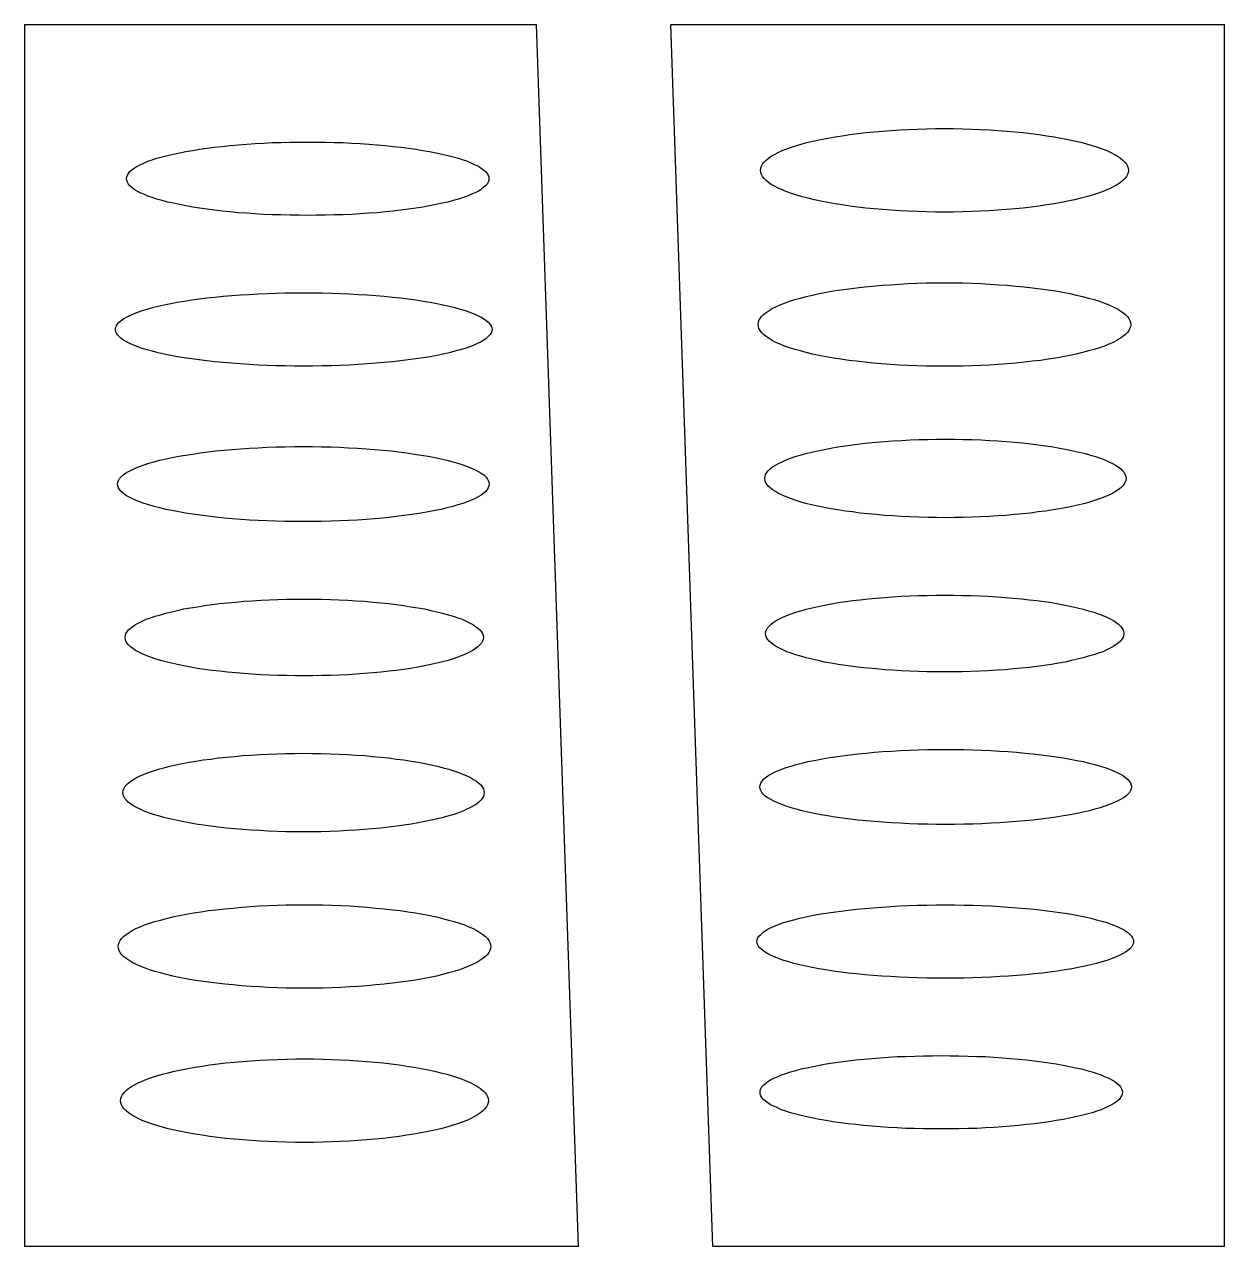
# Model space of a CAD drawing. Header units: inches. Extents: x 8 to 1401, y 8 to 252.
# Drawn here: x 501.2 to 579, y 19.3 to 98.6 of the extents above; entities that cross this region are included whole.
import ezdxf

# ---------------------------------------------------------------- set-up
doc = ezdxf.new("R2010")
doc.units = ezdxf.units.IN
doc.header["$MEASUREMENT"] = 0

msp = doc.modelspace()

# ---------------------------------------------------------------- linework, layer by layer
at = {"color": 0}
for p, q in [((501.192, 98.559), (501.192, 19.309)), ((501.192, 98.559), (534.387, 98.559)), ((534.387, 98.559), (537.102, 19.309)), ((545.831, 19.309), (543.117, 98.559)), ((543.117, 98.559), (579.027, 98.559)), ((579.027, 19.309), (579.027, 98.559)), ((537.102, 19.309), (501.192, 19.309)), ((579.027, 19.309), (545.831, 19.309))]:
    msp.add_line(p, q, dxfattribs=at)
for points in [[(572.792, 89.094, 0), (572.772, 88.964, 0), (572.732, 88.834, 0), (572.662, 88.704, 0), (572.562, 88.574, 0), (572.432, 88.444, 0), (572.272, 88.314, 0), (572.092, 88.184, 0), (571.882, 88.064, 0), (571.642, 87.944, 0), (571.382, 87.824, 0), (571.092, 87.704, 0), (570.782, 87.594, 0), (570.442, 87.484, 0), (570.082, 87.384, 0), (569.702, 87.284, 0), (569.292, 87.184, 0), (568.872, 87.094, 0), (568.432, 87.004, 0), (567.972, 86.924, 0), (567.492, 86.854, 0), (566.992, 86.774, 0), (566.482, 86.714, 0), (565.962, 86.654, 0), (565.432, 86.604, 0), (564.882, 86.554, 0), (564.322, 86.514, 0), (563.762, 86.474, 0), (563.192, 86.444, 0), (562.612, 86.424, 0), (562.032, 86.404, 0), (561.452, 86.394, 0), (560.862, 86.394, 0), (560.282, 86.394, 0), (559.692, 86.404, 0), (559.112, 86.424, 0), (558.532, 86.444, 0), (557.962, 86.474, 0), (557.402, 86.514, 0), (556.842, 86.554, 0), (556.302, 86.604, 0), (555.762, 86.654, 0), (555.242, 86.714, 0), (554.732, 86.774, 0), (554.232, 86.854, 0), (553.762, 86.924, 0), (553.292, 87.004, 0), (552.852, 87.094, 0), (552.432, 87.184, 0), (552.022, 87.284, 0), (551.642, 87.384, 0), (551.282, 87.484, 0), (550.942, 87.594, 0), (550.632, 87.704, 0), (550.342, 87.824, 0), (550.082, 87.944, 0), (549.842, 88.064, 0), (549.632, 88.184, 0), (549.452, 88.314, 0), (549.292, 88.444, 0), (549.162, 88.574, 0), (549.062, 88.704, 0), (548.992, 88.834, 0), (548.952, 88.964, 0), (548.932, 89.094, 0), (548.952, 89.234, 0), (548.992, 89.364, 0), (549.062, 89.494, 0), (549.162, 89.624, 0), (549.292, 89.754, 0), (549.452, 89.884, 0), (549.632, 90.014, 0), (549.842, 90.134, 0), (550.082, 90.254, 0), (550.342, 90.374, 0), (550.632, 90.494, 0), (550.942, 90.604, 0), (551.282, 90.714, 0), (551.642, 90.814, 0), (552.022, 90.914, 0), (552.432, 91.014, 0), (552.852, 91.104, 0), (553.292, 91.194, 0), (553.762, 91.274, 0), (554.232, 91.344, 0), (554.732, 91.414, 0), (555.242, 91.484, 0), (555.762, 91.544, 0), (556.302, 91.594, 0), (556.842, 91.644, 0), (557.402, 91.684, 0), (557.962, 91.724, 0), (558.532, 91.754, 0), (559.112, 91.774, 0), (559.692, 91.794, 0), (560.282, 91.804, 0), (560.862, 91.804, 0), (561.452, 91.804, 0), (562.032, 91.794, 0), (562.612, 91.774, 0), (563.192, 91.754, 0), (563.762, 91.724, 0), (564.322, 91.684, 0), (564.882, 91.644, 0), (565.432, 91.594, 0), (565.962, 91.544, 0), (566.482, 91.484, 0), (566.992, 91.414, 0), (567.492, 91.344, 0), (567.972, 91.274, 0), (568.432, 91.194, 0), (568.872, 91.104, 0), (569.292, 91.014, 0), (569.702, 90.914, 0), (570.082, 90.814, 0), (570.442, 90.714, 0), (570.782, 90.604, 0), (571.092, 90.494, 0), (571.382, 90.374, 0), (571.642, 90.254, 0), (571.882, 90.134, 0), (572.092, 90.014, 0), (572.272, 89.884, 0), (572.432, 89.754, 0), (572.562, 89.624, 0), (572.662, 89.494, 0), (572.732, 89.364, 0), (572.772, 89.234, 0), (572.792, 89.094, 0)], [(507.806, 88.553, 0), (507.826, 88.673, 0), (507.866, 88.793, 0), (507.936, 88.903, 0), (508.036, 89.023, 0), (508.156, 89.133, 0), (508.316, 89.243, 0), (508.496, 89.363, 0), (508.706, 89.463, 0), (508.936, 89.573, 0), (509.196, 89.683, 0), (509.476, 89.783, 0), (509.786, 89.883, 0), (510.116, 89.973, 0), (510.476, 90.063, 0), (510.856, 90.153, 0), (511.246, 90.243, 0), (511.666, 90.323, 0), (512.106, 90.393, 0), (512.556, 90.473, 0), (513.036, 90.533, 0), (513.516, 90.603, 0), (514.026, 90.653, 0), (514.536, 90.713, 0), (515.066, 90.753, 0), (515.606, 90.793, 0), (516.146, 90.833, 0), (516.706, 90.863, 0), (517.266, 90.893, 0), (517.836, 90.913, 0), (518.416, 90.923, 0), (518.986, 90.933, 0), (519.566, 90.933, 0), (520.136, 90.933, 0), (520.716, 90.923, 0), (521.286, 90.913, 0), (521.856, 90.893, 0), (522.416, 90.863, 0), (522.976, 90.833, 0), (523.526, 90.793, 0), (524.066, 90.753, 0), (524.586, 90.713, 0), (525.106, 90.653, 0), (525.606, 90.603, 0), (526.096, 90.533, 0), (526.566, 90.473, 0), (527.026, 90.393, 0), (527.456, 90.323, 0), (527.876, 90.243, 0), (528.276, 90.153, 0), (528.656, 90.063, 0), (529.006, 89.973, 0), (529.336, 89.883, 0), (529.646, 89.783, 0), (529.936, 89.683, 0), (530.196, 89.573, 0), (530.426, 89.463, 0), (530.636, 89.363, 0), (530.816, 89.243, 0), (530.966, 89.133, 0), (531.096, 89.023, 0), (531.196, 88.903, 0), (531.266, 88.793, 0), (531.306, 88.673, 0), (531.316, 88.553, 0), (531.306, 88.443, 0), (531.266, 88.323, 0), (531.196, 88.203, 0), (531.096, 88.093, 0), (530.966, 87.983, 0), (530.816, 87.863, 0), (530.636, 87.753, 0), (530.426, 87.643, 0), (530.196, 87.543, 0), (529.936, 87.433, 0), (529.646, 87.333, 0), (529.336, 87.233, 0), (529.006, 87.143, 0), (528.656, 87.043, 0), (528.276, 86.963, 0), (527.876, 86.873, 0), (527.456, 86.793, 0), (527.026, 86.713, 0), (526.566, 86.643, 0), (526.096, 86.573, 0), (525.606, 86.513, 0), (525.106, 86.453, 0), (524.586, 86.403, 0), (524.066, 86.353, 0), (523.526, 86.313, 0), (522.976, 86.283, 0), (522.416, 86.243, 0), (521.856, 86.223, 0), (521.286, 86.203, 0), (520.716, 86.193, 0), (520.136, 86.183, 0), (519.566, 86.173, 0), (518.986, 86.183, 0), (518.416, 86.193, 0), (517.836, 86.203, 0), (517.266, 86.223, 0), (516.706, 86.243, 0), (516.146, 86.283, 0), (515.606, 86.313, 0), (515.066, 86.353, 0), (514.536, 86.403, 0), (514.026, 86.453, 0), (513.516, 86.513, 0), (513.036, 86.573, 0), (512.556, 86.643, 0), (512.106, 86.713, 0), (511.666, 86.793, 0), (511.246, 86.873, 0), (510.856, 86.963, 0), (510.476, 87.043, 0), (510.116, 87.143, 0), (509.786, 87.233, 0), (509.476, 87.333, 0), (509.196, 87.433, 0), (508.936, 87.543, 0), (508.706, 87.643, 0), (508.496, 87.753, 0), (508.316, 87.863, 0), (508.156, 87.983, 0), (508.036, 88.093, 0), (507.936, 88.203, 0), (507.866, 88.323, 0), (507.826, 88.443, 0), (507.806, 88.553, 0)], [(572.952, 79.094, 0), (572.932, 78.964, 0), (572.892, 78.834, 0), (572.822, 78.704, 0), (572.722, 78.574, 0), (572.592, 78.444, 0), (572.432, 78.314, 0), (572.242, 78.184, 0), (572.032, 78.064, 0), (571.792, 77.944, 0), (571.522, 77.824, 0), (571.232, 77.704, 0), (570.912, 77.594, 0), (570.572, 77.484, 0), (570.212, 77.384, 0), (569.822, 77.284, 0), (569.412, 77.184, 0), (568.982, 77.094, 0), (568.532, 77.004, 0), (568.062, 76.924, 0), (567.582, 76.854, 0), (567.082, 76.774, 0), (566.562, 76.714, 0), (566.032, 76.654, 0), (565.492, 76.604, 0), (564.932, 76.554, 0), (564.372, 76.514, 0), (563.802, 76.474, 0), (563.222, 76.444, 0), (562.632, 76.424, 0), (562.052, 76.404, 0), (561.452, 76.394, 0), (560.862, 76.394, 0), (560.272, 76.394, 0), (559.682, 76.404, 0), (559.092, 76.424, 0), (558.502, 76.444, 0), (557.922, 76.474, 0), (557.352, 76.514, 0), (556.792, 76.554, 0), (556.232, 76.604, 0), (555.692, 76.654, 0), (555.162, 76.714, 0), (554.652, 76.774, 0), (554.142, 76.854, 0), (553.662, 76.924, 0), (553.192, 77.004, 0), (552.742, 77.094, 0), (552.312, 77.184, 0), (551.902, 77.284, 0), (551.522, 77.384, 0), (551.152, 77.484, 0), (550.812, 77.594, 0), (550.492, 77.704, 0), (550.202, 77.824, 0), (549.932, 77.944, 0), (549.692, 78.064, 0), (549.482, 78.184, 0), (549.292, 78.314, 0), (549.132, 78.444, 0), (549.002, 78.574, 0), (548.902, 78.704, 0), (548.832, 78.834, 0), (548.792, 78.964, 0), (548.772, 79.094, 0), (548.792, 79.234, 0), (548.832, 79.364, 0), (548.902, 79.494, 0), (549.002, 79.624, 0), (549.132, 79.754, 0), (549.292, 79.884, 0), (549.482, 80.014, 0), (549.692, 80.134, 0), (549.932, 80.254, 0), (550.202, 80.374, 0), (550.492, 80.494, 0), (550.812, 80.604, 0), (551.152, 80.714, 0), (551.522, 80.814, 0), (551.902, 80.914, 0), (552.312, 81.014, 0), (552.742, 81.104, 0), (553.192, 81.194, 0), (553.662, 81.274, 0), (554.142, 81.344, 0), (554.652, 81.414, 0), (555.162, 81.484, 0), (555.692, 81.544, 0), (556.232, 81.594, 0), (556.792, 81.644, 0), (557.352, 81.684, 0), (557.922, 81.724, 0), (558.502, 81.754, 0), (559.092, 81.774, 0), (559.682, 81.794, 0), (560.272, 81.804, 0), (560.862, 81.804, 0), (561.452, 81.804, 0), (562.052, 81.794, 0), (562.632, 81.774, 0), (563.222, 81.754, 0), (563.802, 81.724, 0), (564.372, 81.684, 0), (564.932, 81.644, 0), (565.492, 81.594, 0), (566.032, 81.544, 0), (566.562, 81.484, 0), (567.082, 81.414, 0), (567.582, 81.344, 0), (568.062, 81.274, 0), (568.532, 81.194, 0), (568.982, 81.104, 0), (569.412, 81.014, 0), (569.822, 80.914, 0), (570.212, 80.814, 0), (570.572, 80.714, 0), (570.912, 80.604, 0), (571.232, 80.494, 0), (571.522, 80.374, 0), (571.792, 80.254, 0), (572.032, 80.134, 0), (572.242, 80.014, 0), (572.432, 79.884, 0), (572.592, 79.754, 0), (572.722, 79.624, 0), (572.822, 79.494, 0), (572.892, 79.364, 0), (572.932, 79.234, 0), (572.952, 79.094, 0)], [(507.096, 78.783, 0), (507.106, 78.893, 0), (507.156, 79.013, 0), (507.226, 79.133, 0), (507.326, 79.243, 0), (507.466, 79.363, 0), (507.616, 79.473, 0), (507.806, 79.583, 0), (508.026, 79.693, 0), (508.266, 79.793, 0), (508.536, 79.903, 0), (508.836, 80.003, 0), (509.156, 80.103, 0), (509.496, 80.193, 0), (509.866, 80.293, 0), (510.256, 80.383, 0), (510.676, 80.463, 0), (511.106, 80.543, 0), (511.556, 80.623, 0), (512.036, 80.693, 0), (512.526, 80.763, 0), (513.026, 80.823, 0), (513.546, 80.883, 0), (514.086, 80.933, 0), (514.636, 80.983, 0), (515.196, 81.023, 0), (515.756, 81.053, 0), (516.336, 81.093, 0), (516.926, 81.113, 0), (517.516, 81.133, 0), (518.106, 81.153, 0), (518.706, 81.153, 0), (519.306, 81.163, 0), (519.906, 81.153, 0), (520.506, 81.153, 0), (521.096, 81.133, 0), (521.686, 81.113, 0), (522.276, 81.093, 0), (522.846, 81.053, 0), (523.416, 81.023, 0), (523.976, 80.983, 0), (524.526, 80.933, 0), (525.056, 80.883, 0), (525.586, 80.823, 0), (526.086, 80.763, 0), (526.576, 80.693, 0), (527.046, 80.623, 0), (527.506, 80.543, 0), (527.936, 80.463, 0), (528.356, 80.383, 0), (528.746, 80.293, 0), (529.116, 80.193, 0), (529.456, 80.103, 0), (529.776, 80.003, 0), (530.076, 79.903, 0), (530.346, 79.793, 0), (530.586, 79.693, 0), (530.806, 79.583, 0), (530.986, 79.473, 0), (531.146, 79.363, 0), (531.276, 79.243, 0), (531.386, 79.133, 0), (531.456, 79.013, 0), (531.496, 78.893, 0), (531.516, 78.783, 0), (531.496, 78.663, 0), (531.456, 78.543, 0), (531.386, 78.433, 0), (531.276, 78.313, 0), (531.146, 78.203, 0), (530.986, 78.093, 0), (530.806, 77.983, 0), (530.586, 77.873, 0), (530.346, 77.763, 0), (530.076, 77.653, 0), (529.776, 77.553, 0), (529.456, 77.453, 0), (529.116, 77.363, 0), (528.746, 77.273, 0), (528.356, 77.183, 0), (527.936, 77.093, 0), (527.506, 77.013, 0), (527.046, 76.943, 0), (526.576, 76.873, 0), (526.086, 76.803, 0), (525.586, 76.743, 0), (525.056, 76.683, 0), (524.526, 76.633, 0), (523.976, 76.583, 0), (523.416, 76.543, 0), (522.846, 76.503, 0), (522.276, 76.473, 0), (521.686, 76.443, 0), (521.096, 76.423, 0), (520.506, 76.413, 0), (519.906, 76.403, 0), (519.306, 76.403, 0), (518.706, 76.403, 0), (518.106, 76.413, 0), (517.516, 76.423, 0), (516.926, 76.443, 0), (516.336, 76.473, 0), (515.756, 76.503, 0), (515.196, 76.543, 0), (514.636, 76.583, 0), (514.086, 76.633, 0), (513.546, 76.683, 0), (513.026, 76.743, 0), (512.526, 76.803, 0), (512.036, 76.873, 0), (511.556, 76.943, 0), (511.106, 77.013, 0), (510.676, 77.093, 0), (510.256, 77.183, 0), (509.866, 77.273, 0), (509.496, 77.363, 0), (509.156, 77.453, 0), (508.836, 77.553, 0), (508.536, 77.653, 0), (508.266, 77.763, 0), (508.026, 77.873, 0), (507.806, 77.983, 0), (507.616, 78.093, 0), (507.466, 78.203, 0), (507.326, 78.313, 0), (507.226, 78.433, 0), (507.156, 78.543, 0), (507.106, 78.663, 0), (507.096, 78.783, 0)], [(572.642, 69.124, 0), (572.622, 68.994, 0), (572.582, 68.874, 0), (572.512, 68.744, 0), (572.412, 68.624, 0), (572.292, 68.504, 0), (572.132, 68.384, 0), (571.952, 68.264, 0), (571.752, 68.144, 0), (571.512, 68.034, 0), (571.252, 67.924, 0), (570.972, 67.814, 0), (570.662, 67.704, 0), (570.332, 67.604, 0), (569.982, 67.504, 0), (569.602, 67.414, 0), (569.212, 67.324, 0), (568.792, 67.234, 0), (568.352, 67.154, 0), (567.902, 67.074, 0), (567.432, 67.004, 0), (566.942, 66.944, 0), (566.442, 66.874, 0), (565.932, 66.824, 0), (565.402, 66.774, 0), (564.872, 66.724, 0), (564.322, 66.684, 0), (563.772, 66.654, 0), (563.212, 66.624, 0), (562.642, 66.604, 0), (562.072, 66.594, 0), (561.502, 66.584, 0), (560.922, 66.574, 0), (560.352, 66.584, 0), (559.772, 66.594, 0), (559.202, 66.604, 0), (558.642, 66.624, 0), (558.072, 66.654, 0), (557.522, 66.684, 0), (556.972, 66.724, 0), (556.442, 66.774, 0), (555.912, 66.824, 0), (555.402, 66.874, 0), (554.902, 66.944, 0), (554.412, 67.004, 0), (553.942, 67.074, 0), (553.492, 67.154, 0), (553.052, 67.234, 0), (552.642, 67.324, 0), (552.242, 67.414, 0), (551.862, 67.504, 0), (551.512, 67.604, 0), (551.182, 67.704, 0), (550.872, 67.814, 0), (550.592, 67.924, 0), (550.332, 68.034, 0), (550.102, 68.144, 0), (549.892, 68.264, 0), (549.712, 68.384, 0), (549.562, 68.504, 0), (549.432, 68.624, 0), (549.332, 68.744, 0), (549.262, 68.874, 0), (549.222, 68.994, 0), (549.202, 69.124, 0), (549.222, 69.244, 0), (549.262, 69.374, 0), (549.332, 69.494, 0), (549.432, 69.614, 0), (549.562, 69.734, 0), (549.712, 69.864, 0), (549.892, 69.974, 0), (550.102, 70.094, 0), (550.332, 70.204, 0), (550.592, 70.324, 0), (550.872, 70.424, 0), (551.182, 70.534, 0), (551.512, 70.634, 0), (551.862, 70.734, 0), (552.242, 70.824, 0), (552.642, 70.914, 0), (553.052, 71.004, 0), (553.492, 71.084, 0), (553.942, 71.164, 0), (554.412, 71.234, 0), (554.902, 71.304, 0), (555.402, 71.364, 0), (555.912, 71.424, 0), (556.442, 71.474, 0), (556.972, 71.514, 0), (557.522, 71.554, 0), (558.072, 71.584, 0), (558.642, 71.614, 0), (559.202, 71.634, 0), (559.772, 71.654, 0), (560.352, 71.664, 0), (560.922, 71.664, 0), (561.502, 71.664, 0), (562.072, 71.654, 0), (562.642, 71.634, 0), (563.212, 71.614, 0), (563.772, 71.584, 0), (564.322, 71.554, 0), (564.872, 71.514, 0), (565.402, 71.474, 0), (565.932, 71.424, 0), (566.442, 71.364, 0), (566.942, 71.304, 0), (567.432, 71.234, 0), (567.902, 71.164, 0), (568.352, 71.084, 0), (568.792, 71.004, 0), (569.212, 70.914, 0), (569.602, 70.824, 0), (569.982, 70.734, 0), (570.332, 70.634, 0), (570.662, 70.534, 0), (570.972, 70.424, 0), (571.252, 70.324, 0), (571.512, 70.204, 0), (571.752, 70.094, 0), (571.952, 69.974, 0), (572.132, 69.864, 0), (572.292, 69.734, 0), (572.412, 69.614, 0), (572.512, 69.494, 0), (572.582, 69.374, 0), (572.622, 69.244, 0), (572.642, 69.124, 0)], [(507.236, 68.753, 0), (507.246, 68.873, 0), (507.296, 68.993, 0), (507.366, 69.113, 0), (507.466, 69.223, 0), (507.596, 69.343, 0), (507.756, 69.463, 0), (507.936, 69.573, 0), (508.156, 69.683, 0), (508.396, 69.793, 0), (508.656, 69.903, 0), (508.946, 70.003, 0), (509.266, 70.103, 0), (509.606, 70.203, 0), (509.966, 70.293, 0), (510.356, 70.383, 0), (510.766, 70.473, 0), (511.196, 70.553, 0), (511.636, 70.633, 0), (512.106, 70.703, 0), (512.586, 70.773, 0), (513.086, 70.843, 0), (513.606, 70.903, 0), (514.136, 70.953, 0), (514.676, 71.003, 0), (515.226, 71.043, 0), (515.786, 71.083, 0), (516.356, 71.113, 0), (516.936, 71.143, 0), (517.516, 71.163, 0), (518.106, 71.173, 0), (518.696, 71.183, 0), (519.286, 71.183, 0), (519.876, 71.183, 0), (520.466, 71.173, 0), (521.056, 71.163, 0), (521.636, 71.143, 0), (522.216, 71.113, 0), (522.786, 71.083, 0), (523.346, 71.043, 0), (523.896, 71.003, 0), (524.436, 70.953, 0), (524.966, 70.903, 0), (525.476, 70.843, 0), (525.976, 70.773, 0), (526.466, 70.703, 0), (526.926, 70.633, 0), (527.376, 70.553, 0), (527.806, 70.473, 0), (528.216, 70.383, 0), (528.596, 70.293, 0), (528.966, 70.203, 0), (529.306, 70.103, 0), (529.616, 70.003, 0), (529.906, 69.903, 0), (530.176, 69.793, 0), (530.416, 69.683, 0), (530.626, 69.573, 0), (530.816, 69.463, 0), (530.976, 69.343, 0), (531.106, 69.223, 0), (531.206, 69.113, 0), (531.276, 68.993, 0), (531.316, 68.873, 0), (531.336, 68.753, 0), (531.316, 68.633, 0), (531.276, 68.513, 0), (531.206, 68.393, 0), (531.106, 68.273, 0), (530.976, 68.163, 0), (530.816, 68.043, 0), (530.626, 67.933, 0), (530.416, 67.823, 0), (530.176, 67.713, 0), (529.906, 67.603, 0), (529.616, 67.503, 0), (529.306, 67.403, 0), (528.966, 67.303, 0), (528.596, 67.213, 0), (528.216, 67.113, 0), (527.806, 67.033, 0), (527.376, 66.953, 0), (526.926, 66.873, 0), (526.466, 66.793, 0), (525.976, 66.733, 0), (525.476, 66.663, 0), (524.966, 66.603, 0), (524.436, 66.553, 0), (523.896, 66.503, 0), (523.346, 66.463, 0), (522.786, 66.423, 0), (522.216, 66.393, 0), (521.636, 66.363, 0), (521.056, 66.343, 0), (520.466, 66.333, 0), (519.876, 66.323, 0), (519.286, 66.323, 0), (518.696, 66.323, 0), (518.106, 66.333, 0), (517.516, 66.343, 0), (516.936, 66.363, 0), (516.356, 66.393, 0), (515.786, 66.423, 0), (515.226, 66.463, 0), (514.676, 66.503, 0), (514.136, 66.553, 0), (513.606, 66.603, 0), (513.086, 66.663, 0), (512.586, 66.733, 0), (512.106, 66.793, 0), (511.636, 66.873, 0), (511.196, 66.953, 0), (510.766, 67.033, 0), (510.356, 67.113, 0), (509.966, 67.213, 0), (509.606, 67.303, 0), (509.266, 67.403, 0), (508.946, 67.503, 0), (508.656, 67.603, 0), (508.396, 67.713, 0), (508.156, 67.823, 0), (507.936, 67.933, 0), (507.756, 68.043, 0), (507.596, 68.163, 0), (507.466, 68.273, 0), (507.366, 68.393, 0), (507.296, 68.513, 0), (507.246, 68.633, 0), (507.236, 68.753, 0)], [(507.726, 58.803, 0), (507.736, 58.923, 0), (507.776, 59.053, 0), (507.846, 59.173, 0), (507.946, 59.293, 0), (508.066, 59.413, 0), (508.226, 59.523, 0), (508.396, 59.643, 0), (508.606, 59.753, 0), (508.836, 59.873, 0), (509.096, 59.983, 0), (509.376, 60.083, 0), (509.676, 60.193, 0), (510.006, 60.283, 0), (510.356, 60.383, 0), (510.726, 60.473, 0), (511.126, 60.563, 0), (511.536, 60.653, 0), (511.966, 60.733, 0), (512.416, 60.803, 0), (512.886, 60.873, 0), (513.366, 60.943, 0), (513.866, 61.003, 0), (514.366, 61.053, 0), (514.896, 61.103, 0), (515.426, 61.153, 0), (515.966, 61.183, 0), (516.516, 61.223, 0), (517.076, 61.243, 0), (517.636, 61.263, 0), (518.196, 61.283, 0), (518.766, 61.293, 0), (519.336, 61.293, 0), (519.906, 61.293, 0), (520.476, 61.283, 0), (521.046, 61.263, 0), (521.606, 61.243, 0), (522.156, 61.223, 0), (522.706, 61.183, 0), (523.246, 61.153, 0), (523.786, 61.103, 0), (524.306, 61.053, 0), (524.816, 61.003, 0), (525.306, 60.943, 0), (525.786, 60.873, 0), (526.256, 60.803, 0), (526.706, 60.733, 0), (527.136, 60.653, 0), (527.556, 60.563, 0), (527.946, 60.473, 0), (528.316, 60.383, 0), (528.666, 60.283, 0), (528.996, 60.193, 0), (529.296, 60.083, 0), (529.586, 59.983, 0), (529.836, 59.873, 0), (530.066, 59.753, 0), (530.276, 59.643, 0), (530.456, 59.523, 0), (530.606, 59.413, 0), (530.726, 59.293, 0), (530.826, 59.173, 0), (530.896, 59.053, 0), (530.936, 58.923, 0), (530.956, 58.803, 0), (530.936, 58.683, 0), (530.896, 58.563, 0), (530.826, 58.443, 0), (530.726, 58.323, 0), (530.606, 58.203, 0), (530.456, 58.083, 0), (530.276, 57.963, 0), (530.066, 57.853, 0), (529.836, 57.743, 0), (529.586, 57.633, 0), (529.296, 57.523, 0), (528.996, 57.423, 0), (528.666, 57.323, 0), (528.316, 57.223, 0), (527.946, 57.133, 0), (527.556, 57.043, 0), (527.136, 56.963, 0), (526.706, 56.883, 0), (526.256, 56.803, 0), (525.786, 56.733, 0), (525.306, 56.673, 0), (524.816, 56.613, 0), (524.306, 56.553, 0), (523.786, 56.503, 0), (523.246, 56.463, 0), (522.706, 56.423, 0), (522.156, 56.393, 0), (521.606, 56.363, 0), (521.046, 56.343, 0), (520.476, 56.333, 0), (519.906, 56.323, 0), (519.336, 56.313, 0), (518.766, 56.323, 0), (518.196, 56.333, 0), (517.636, 56.343, 0), (517.076, 56.363, 0), (516.516, 56.393, 0), (515.966, 56.423, 0), (515.426, 56.463, 0), (514.896, 56.503, 0), (514.366, 56.553, 0), (513.866, 56.613, 0), (513.366, 56.673, 0), (512.886, 56.733, 0), (512.416, 56.803, 0), (511.966, 56.883, 0), (511.536, 56.963, 0), (511.126, 57.043, 0), (510.726, 57.133, 0), (510.356, 57.223, 0), (510.006, 57.323, 0), (509.676, 57.423, 0), (509.376, 57.523, 0), (509.096, 57.633, 0), (508.836, 57.743, 0), (508.606, 57.853, 0), (508.396, 57.963, 0), (508.226, 58.083, 0), (508.066, 58.203, 0), (507.946, 58.323, 0), (507.846, 58.443, 0), (507.776, 58.563, 0), (507.736, 58.683, 0), (507.726, 58.803, 0)], [(572.492, 59.064, 0), (572.482, 58.944, 0), (572.442, 58.814, 0), (572.372, 58.694, 0), (572.272, 58.574, 0), (572.152, 58.454, 0), (571.992, 58.344, 0), (571.822, 58.224, 0), (571.612, 58.114, 0), (571.382, 57.994, 0), (571.122, 57.884, 0), (570.842, 57.784, 0), (570.542, 57.674, 0), (570.212, 57.584, 0), (569.862, 57.484, 0), (569.492, 57.394, 0), (569.092, 57.304, 0), (568.682, 57.214, 0), (568.252, 57.134, 0), (567.802, 57.064, 0), (567.332, 56.994, 0), (566.852, 56.924, 0), (566.352, 56.864, 0), (565.852, 56.814, 0), (565.322, 56.764, 0), (564.792, 56.714, 0), (564.252, 56.684, 0), (563.702, 56.644, 0), (563.142, 56.624, 0), (562.582, 56.604, 0), (562.022, 56.584, 0), (561.452, 56.574, 0), (560.882, 56.574, 0), (560.312, 56.574, 0), (559.742, 56.584, 0), (559.172, 56.604, 0), (558.612, 56.624, 0), (558.062, 56.644, 0), (557.512, 56.684, 0), (556.972, 56.714, 0), (556.432, 56.764, 0), (555.912, 56.814, 0), (555.402, 56.864, 0), (554.912, 56.924, 0), (554.432, 56.994, 0), (553.962, 57.064, 0), (553.512, 57.134, 0), (553.082, 57.214, 0), (552.662, 57.304, 0), (552.272, 57.394, 0), (551.902, 57.484, 0), (551.552, 57.584, 0), (551.222, 57.674, 0), (550.922, 57.784, 0), (550.632, 57.884, 0), (550.382, 57.994, 0), (550.152, 58.114, 0), (549.942, 58.224, 0), (549.762, 58.344, 0), (549.612, 58.454, 0), (549.492, 58.574, 0), (549.392, 58.694, 0), (549.322, 58.814, 0), (549.282, 58.944, 0), (549.262, 59.064, 0), (549.282, 59.184, 0), (549.322, 59.304, 0), (549.392, 59.424, 0), (549.492, 59.544, 0), (549.612, 59.664, 0), (549.762, 59.784, 0), (549.942, 59.904, 0), (550.152, 60.014, 0), (550.382, 60.124, 0), (550.632, 60.234, 0), (550.922, 60.344, 0), (551.222, 60.444, 0), (551.552, 60.544, 0), (551.902, 60.644, 0), (552.272, 60.734, 0), (552.662, 60.824, 0), (553.082, 60.904, 0), (553.512, 60.984, 0), (553.962, 61.064, 0), (554.432, 61.134, 0), (554.912, 61.194, 0), (555.402, 61.254, 0), (555.912, 61.314, 0), (556.432, 61.364, 0), (556.972, 61.404, 0), (557.512, 61.444, 0), (558.062, 61.474, 0), (558.612, 61.504, 0), (559.172, 61.524, 0), (559.742, 61.534, 0), (560.312, 61.544, 0), (560.882, 61.554, 0), (561.452, 61.544, 0), (562.022, 61.534, 0), (562.582, 61.524, 0), (563.142, 61.504, 0), (563.702, 61.474, 0), (564.252, 61.444, 0), (564.792, 61.404, 0), (565.322, 61.364, 0), (565.852, 61.314, 0), (566.352, 61.254, 0), (566.852, 61.194, 0), (567.332, 61.134, 0), (567.802, 61.064, 0), (568.252, 60.984, 0), (568.682, 60.904, 0), (569.092, 60.824, 0), (569.492, 60.734, 0), (569.862, 60.644, 0), (570.212, 60.544, 0), (570.542, 60.444, 0), (570.842, 60.344, 0), (571.122, 60.234, 0), (571.382, 60.124, 0), (571.612, 60.014, 0), (571.822, 59.904, 0), (571.992, 59.784, 0), (572.152, 59.664, 0), (572.272, 59.544, 0), (572.372, 59.424, 0), (572.442, 59.304, 0), (572.482, 59.184, 0), (572.492, 59.064, 0)], [(572.982, 49.114, 0), (572.972, 48.994, 0), (572.922, 48.874, 0), (572.852, 48.754, 0), (572.752, 48.644, 0), (572.622, 48.524, 0), (572.462, 48.404, 0), (572.282, 48.294, 0), (572.062, 48.184, 0), (571.822, 48.074, 0), (571.562, 47.964, 0), (571.272, 47.864, 0), (570.952, 47.764, 0), (570.612, 47.664, 0), (570.252, 47.574, 0), (569.862, 47.484, 0), (569.452, 47.394, 0), (569.022, 47.314, 0), (568.582, 47.234, 0), (568.112, 47.164, 0), (567.632, 47.094, 0), (567.132, 47.024, 0), (566.612, 46.964, 0), (566.082, 46.914, 0), (565.542, 46.864, 0), (564.992, 46.824, 0), (564.432, 46.784, 0), (563.862, 46.754, 0), (563.282, 46.724, 0), (562.702, 46.704, 0), (562.112, 46.694, 0), (561.522, 46.684, 0), (560.932, 46.684, 0), (560.342, 46.684, 0), (559.752, 46.694, 0), (559.162, 46.704, 0), (558.582, 46.724, 0), (558.002, 46.754, 0), (557.432, 46.784, 0), (556.872, 46.824, 0), (556.322, 46.864, 0), (555.782, 46.914, 0), (555.252, 46.964, 0), (554.742, 47.024, 0), (554.242, 47.094, 0), (553.752, 47.164, 0), (553.292, 47.234, 0), (552.842, 47.314, 0), (552.412, 47.394, 0), (552.002, 47.484, 0), (551.622, 47.574, 0), (551.252, 47.664, 0), (550.912, 47.764, 0), (550.602, 47.864, 0), (550.312, 47.964, 0), (550.042, 48.074, 0), (549.802, 48.184, 0), (549.592, 48.294, 0), (549.402, 48.404, 0), (549.242, 48.524, 0), (549.112, 48.644, 0), (549.012, 48.754, 0), (548.942, 48.874, 0), (548.902, 48.994, 0), (548.882, 49.114, 0), (548.902, 49.234, 0), (548.942, 49.354, 0), (549.012, 49.474, 0), (549.112, 49.594, 0), (549.242, 49.704, 0), (549.402, 49.824, 0), (549.592, 49.934, 0), (549.802, 50.044, 0), (550.042, 50.154, 0), (550.312, 50.264, 0), (550.602, 50.364, 0), (550.912, 50.464, 0), (551.252, 50.564, 0), (551.622, 50.654, 0), (552.002, 50.754, 0), (552.412, 50.834, 0), (552.842, 50.914, 0), (553.292, 50.994, 0), (553.752, 51.074, 0), (554.242, 51.134, 0), (554.742, 51.204, 0), (555.252, 51.264, 0), (555.782, 51.314, 0), (556.322, 51.364, 0), (556.872, 51.404, 0), (557.432, 51.444, 0), (558.002, 51.474, 0), (558.582, 51.504, 0), (559.162, 51.524, 0), (559.752, 51.534, 0), (560.342, 51.544, 0), (560.932, 51.544, 0), (561.522, 51.544, 0), (562.112, 51.534, 0), (562.702, 51.524, 0), (563.282, 51.504, 0), (563.862, 51.474, 0), (564.432, 51.444, 0), (564.992, 51.404, 0), (565.542, 51.364, 0), (566.082, 51.314, 0), (566.612, 51.264, 0), (567.132, 51.204, 0), (567.632, 51.134, 0), (568.112, 51.074, 0), (568.582, 50.994, 0), (569.022, 50.914, 0), (569.452, 50.834, 0), (569.862, 50.754, 0), (570.252, 50.654, 0), (570.612, 50.564, 0), (570.952, 50.464, 0), (571.272, 50.364, 0), (571.562, 50.264, 0), (571.822, 50.154, 0), (572.062, 50.044, 0), (572.282, 49.934, 0), (572.462, 49.824, 0), (572.622, 49.704, 0), (572.752, 49.594, 0), (572.852, 49.474, 0), (572.922, 49.354, 0), (572.972, 49.234, 0), (572.982, 49.114, 0)], [(507.576, 48.743, 0), (507.596, 48.873, 0), (507.636, 48.993, 0), (507.706, 49.123, 0), (507.806, 49.243, 0), (507.926, 49.363, 0), (508.086, 49.483, 0), (508.266, 49.603, 0), (508.466, 49.723, 0), (508.706, 49.833, 0), (508.966, 49.943, 0), (509.246, 50.053, 0), (509.556, 50.163, 0), (509.886, 50.263, 0), (510.236, 50.363, 0), (510.616, 50.453, 0), (511.006, 50.543, 0), (511.426, 50.633, 0), (511.866, 50.713, 0), (512.316, 50.793, 0), (512.786, 50.863, 0), (513.276, 50.923, 0), (513.776, 50.993, 0), (514.286, 51.043, 0), (514.816, 51.093, 0), (515.346, 51.143, 0), (515.896, 51.183, 0), (516.446, 51.213, 0), (517.006, 51.243, 0), (517.576, 51.263, 0), (518.146, 51.273, 0), (518.716, 51.283, 0), (519.296, 51.293, 0), (519.866, 51.283, 0), (520.446, 51.273, 0), (521.016, 51.263, 0), (521.576, 51.243, 0), (522.146, 51.213, 0), (522.696, 51.183, 0), (523.246, 51.143, 0), (523.776, 51.093, 0), (524.306, 51.043, 0), (524.816, 50.993, 0), (525.316, 50.923, 0), (525.806, 50.863, 0), (526.276, 50.793, 0), (526.726, 50.713, 0), (527.166, 50.633, 0), (527.576, 50.543, 0), (527.976, 50.453, 0), (528.356, 50.363, 0), (528.706, 50.263, 0), (529.036, 50.163, 0), (529.346, 50.053, 0), (529.626, 49.943, 0), (529.886, 49.833, 0), (530.116, 49.723, 0), (530.326, 49.603, 0), (530.506, 49.483, 0), (530.656, 49.363, 0), (530.786, 49.243, 0), (530.886, 49.123, 0), (530.956, 48.993, 0), (530.996, 48.873, 0), (531.016, 48.743, 0), (530.996, 48.623, 0), (530.956, 48.493, 0), (530.886, 48.373, 0), (530.786, 48.253, 0), (530.656, 48.133, 0), (530.506, 48.003, 0), (530.326, 47.893, 0), (530.116, 47.773, 0), (529.886, 47.663, 0), (529.626, 47.543, 0), (529.346, 47.443, 0), (529.036, 47.333, 0), (528.706, 47.233, 0), (528.356, 47.133, 0), (527.976, 47.043, 0), (527.576, 46.953, 0), (527.166, 46.863, 0), (526.726, 46.783, 0), (526.276, 46.703, 0), (525.806, 46.633, 0), (525.316, 46.563, 0), (524.816, 46.503, 0), (524.306, 46.443, 0), (523.776, 46.393, 0), (523.246, 46.353, 0), (522.696, 46.313, 0), (522.146, 46.283, 0), (521.576, 46.253, 0), (521.016, 46.233, 0), (520.446, 46.213, 0), (519.866, 46.203, 0), (519.296, 46.203, 0), (518.716, 46.203, 0), (518.146, 46.213, 0), (517.576, 46.233, 0), (517.006, 46.253, 0), (516.446, 46.283, 0), (515.896, 46.313, 0), (515.346, 46.353, 0), (514.816, 46.393, 0), (514.286, 46.443, 0), (513.776, 46.503, 0), (513.276, 46.563, 0), (512.786, 46.633, 0), (512.316, 46.703, 0), (511.866, 46.783, 0), (511.426, 46.863, 0), (511.006, 46.953, 0), (510.616, 47.043, 0), (510.236, 47.133, 0), (509.886, 47.233, 0), (509.556, 47.333, 0), (509.246, 47.443, 0), (508.966, 47.543, 0), (508.706, 47.663, 0), (508.466, 47.773, 0), (508.266, 47.893, 0), (508.086, 48.003, 0), (507.926, 48.133, 0), (507.806, 48.253, 0), (507.706, 48.373, 0), (507.636, 48.493, 0), (507.596, 48.623, 0), (507.576, 48.743, 0)], [(507.266, 38.773, 0), (507.286, 38.903, 0), (507.326, 39.033, 0), (507.396, 39.163, 0), (507.496, 39.293, 0), (507.626, 39.423, 0), (507.786, 39.553, 0), (507.976, 39.683, 0), (508.186, 39.803, 0), (508.426, 39.923, 0), (508.696, 40.043, 0), (508.986, 40.163, 0), (509.306, 40.273, 0), (509.646, 40.383, 0), (510.006, 40.483, 0), (510.396, 40.583, 0), (510.806, 40.683, 0), (511.236, 40.773, 0), (511.686, 40.863, 0), (512.156, 40.943, 0), (512.636, 41.013, 0), (513.136, 41.093, 0), (513.656, 41.153, 0), (514.186, 41.213, 0), (514.726, 41.263, 0), (515.286, 41.313, 0), (515.846, 41.353, 0), (516.416, 41.393, 0), (516.996, 41.423, 0), (517.586, 41.443, 0), (518.166, 41.463, 0), (518.766, 41.473, 0), (519.356, 41.473, 0), (519.946, 41.473, 0), (520.536, 41.463, 0), (521.126, 41.443, 0), (521.716, 41.423, 0), (522.296, 41.393, 0), (522.866, 41.353, 0), (523.426, 41.313, 0), (523.986, 41.263, 0), (524.526, 41.213, 0), (525.056, 41.153, 0), (525.566, 41.093, 0), (526.076, 41.013, 0), (526.556, 40.943, 0), (527.026, 40.863, 0), (527.476, 40.773, 0), (527.906, 40.683, 0), (528.316, 40.583, 0), (528.696, 40.483, 0), (529.066, 40.383, 0), (529.406, 40.273, 0), (529.726, 40.163, 0), (530.016, 40.043, 0), (530.286, 39.923, 0), (530.526, 39.803, 0), (530.736, 39.683, 0), (530.926, 39.553, 0), (531.086, 39.423, 0), (531.216, 39.293, 0), (531.316, 39.163, 0), (531.386, 39.033, 0), (531.426, 38.903, 0), (531.446, 38.773, 0), (531.426, 38.633, 0), (531.386, 38.503, 0), (531.316, 38.373, 0), (531.216, 38.243, 0), (531.086, 38.113, 0), (530.926, 37.983, 0), (530.736, 37.853, 0), (530.526, 37.733, 0), (530.286, 37.613, 0), (530.016, 37.493, 0), (529.726, 37.373, 0), (529.406, 37.263, 0), (529.066, 37.153, 0), (528.696, 37.053, 0), (528.316, 36.953, 0), (527.906, 36.853, 0), (527.476, 36.763, 0), (527.026, 36.673, 0), (526.556, 36.593, 0), (526.076, 36.523, 0), (525.566, 36.453, 0), (525.056, 36.383, 0), (524.526, 36.323, 0), (523.986, 36.273, 0), (523.426, 36.223, 0), (522.866, 36.183, 0), (522.296, 36.143, 0), (521.716, 36.113, 0), (521.126, 36.093, 0), (520.536, 36.073, 0), (519.946, 36.063, 0), (519.356, 36.063, 0), (518.766, 36.063, 0), (518.166, 36.073, 0), (517.586, 36.093, 0), (516.996, 36.113, 0), (516.416, 36.143, 0), (515.846, 36.183, 0), (515.286, 36.223, 0), (514.726, 36.273, 0), (514.186, 36.323, 0), (513.656, 36.383, 0), (513.136, 36.453, 0), (512.636, 36.523, 0), (512.156, 36.593, 0), (511.686, 36.673, 0), (511.236, 36.763, 0), (510.806, 36.853, 0), (510.396, 36.953, 0), (510.006, 37.053, 0), (509.646, 37.153, 0), (509.306, 37.263, 0), (508.986, 37.373, 0), (508.696, 37.493, 0), (508.426, 37.613, 0), (508.186, 37.733, 0), (507.976, 37.853, 0), (507.786, 37.983, 0), (507.626, 38.113, 0), (507.496, 38.243, 0), (507.396, 38.373, 0), (507.326, 38.503, 0), (507.286, 38.633, 0), (507.266, 38.773, 0)], [(573.122, 39.084, 0), (573.112, 38.974, 0), (573.062, 38.854, 0), (572.992, 38.734, 0), (572.892, 38.624, 0), (572.752, 38.504, 0), (572.602, 38.394, 0), (572.412, 38.284, 0), (572.192, 38.174, 0), (571.952, 38.074, 0), (571.682, 37.964, 0), (571.382, 37.864, 0), (571.062, 37.764, 0), (570.722, 37.674, 0), (570.352, 37.574, 0), (569.962, 37.484, 0), (569.542, 37.404, 0), (569.112, 37.324, 0), (568.662, 37.244, 0), (568.182, 37.174, 0), (567.692, 37.104, 0), (567.192, 37.044, 0), (566.672, 36.984, 0), (566.132, 36.934, 0), (565.582, 36.884, 0), (565.022, 36.844, 0), (564.462, 36.814, 0), (563.882, 36.774, 0), (563.292, 36.754, 0), (562.702, 36.734, 0), (562.112, 36.714, 0), (561.512, 36.714, 0), (560.912, 36.704, 0), (560.312, 36.714, 0), (559.712, 36.714, 0), (559.122, 36.734, 0), (558.532, 36.754, 0), (557.942, 36.774, 0), (557.372, 36.814, 0), (556.802, 36.844, 0), (556.242, 36.884, 0), (555.692, 36.934, 0), (555.162, 36.984, 0), (554.632, 37.044, 0), (554.132, 37.104, 0), (553.642, 37.174, 0), (553.172, 37.244, 0), (552.712, 37.324, 0), (552.282, 37.404, 0), (551.862, 37.484, 0), (551.472, 37.574, 0), (551.102, 37.674, 0), (550.762, 37.764, 0), (550.442, 37.864, 0), (550.142, 37.964, 0), (549.872, 38.074, 0), (549.632, 38.174, 0), (549.412, 38.284, 0), (549.232, 38.394, 0), (549.072, 38.504, 0), (548.942, 38.624, 0), (548.832, 38.734, 0), (548.762, 38.854, 0), (548.722, 38.974, 0), (548.702, 39.084, 0), (548.722, 39.204, 0), (548.762, 39.324, 0), (548.832, 39.434, 0), (548.942, 39.554, 0), (549.072, 39.664, 0), (549.232, 39.774, 0), (549.412, 39.884, 0), (549.632, 39.994, 0), (549.872, 40.104, 0), (550.142, 40.214, 0), (550.442, 40.314, 0), (550.762, 40.414, 0), (551.102, 40.504, 0), (551.472, 40.594, 0), (551.862, 40.684, 0), (552.282, 40.774, 0), (552.712, 40.854, 0), (553.172, 40.924, 0), (553.642, 40.994, 0), (554.132, 41.064, 0), (554.632, 41.124, 0), (555.162, 41.184, 0), (555.692, 41.234, 0), (556.242, 41.284, 0), (556.802, 41.324, 0), (557.372, 41.364, 0), (557.942, 41.394, 0), (558.532, 41.424, 0), (559.122, 41.444, 0), (559.712, 41.454, 0), (560.312, 41.464, 0), (560.912, 41.464, 0), (561.512, 41.464, 0), (562.112, 41.454, 0), (562.702, 41.444, 0), (563.292, 41.424, 0), (563.882, 41.394, 0), (564.462, 41.364, 0), (565.022, 41.324, 0), (565.582, 41.284, 0), (566.132, 41.234, 0), (566.672, 41.184, 0), (567.192, 41.124, 0), (567.692, 41.064, 0), (568.182, 40.994, 0), (568.662, 40.924, 0), (569.112, 40.854, 0), (569.542, 40.774, 0), (569.962, 40.684, 0), (570.352, 40.594, 0), (570.722, 40.504, 0), (571.062, 40.414, 0), (571.382, 40.314, 0), (571.682, 40.214, 0), (571.952, 40.104, 0), (572.192, 39.994, 0), (572.412, 39.884, 0), (572.602, 39.774, 0), (572.752, 39.664, 0), (572.892, 39.554, 0), (572.992, 39.434, 0), (573.062, 39.324, 0), (573.112, 39.204, 0), (573.122, 39.084, 0)], [(507.426, 28.773, 0), (507.446, 28.903, 0), (507.486, 29.033, 0), (507.556, 29.163, 0), (507.656, 29.293, 0), (507.786, 29.423, 0), (507.946, 29.553, 0), (508.126, 29.683, 0), (508.336, 29.803, 0), (508.576, 29.923, 0), (508.836, 30.043, 0), (509.126, 30.163, 0), (509.436, 30.273, 0), (509.776, 30.383, 0), (510.136, 30.483, 0), (510.516, 30.583, 0), (510.926, 30.683, 0), (511.346, 30.773, 0), (511.786, 30.863, 0), (512.246, 30.943, 0), (512.726, 31.013, 0), (513.226, 31.093, 0), (513.736, 31.153, 0), (514.256, 31.213, 0), (514.786, 31.263, 0), (515.336, 31.313, 0), (515.896, 31.353, 0), (516.456, 31.393, 0), (517.026, 31.423, 0), (517.606, 31.443, 0), (518.186, 31.463, 0), (518.766, 31.473, 0), (519.356, 31.473, 0), (519.936, 31.473, 0), (520.526, 31.463, 0), (521.106, 31.443, 0), (521.686, 31.423, 0), (522.256, 31.393, 0), (522.816, 31.353, 0), (523.376, 31.313, 0), (523.916, 31.263, 0), (524.456, 31.213, 0), (524.976, 31.153, 0), (525.486, 31.093, 0), (525.986, 31.013, 0), (526.456, 30.943, 0), (526.926, 30.863, 0), (527.366, 30.773, 0), (527.786, 30.683, 0), (528.196, 30.583, 0), (528.576, 30.483, 0), (528.936, 30.383, 0), (529.276, 30.273, 0), (529.586, 30.163, 0), (529.876, 30.043, 0), (530.136, 29.923, 0), (530.376, 29.803, 0), (530.586, 29.683, 0), (530.766, 29.553, 0), (530.926, 29.423, 0), (531.056, 29.293, 0), (531.156, 29.163, 0), (531.226, 29.033, 0), (531.266, 28.903, 0), (531.286, 28.773, 0), (531.266, 28.633, 0), (531.226, 28.503, 0), (531.156, 28.373, 0), (531.056, 28.243, 0), (530.926, 28.113, 0), (530.766, 27.983, 0), (530.586, 27.853, 0), (530.376, 27.733, 0), (530.136, 27.613, 0), (529.876, 27.493, 0), (529.586, 27.373, 0), (529.276, 27.263, 0), (528.936, 27.153, 0), (528.576, 27.053, 0), (528.196, 26.953, 0), (527.786, 26.853, 0), (527.366, 26.763, 0), (526.926, 26.673, 0), (526.456, 26.593, 0), (525.986, 26.523, 0), (525.486, 26.453, 0), (524.976, 26.383, 0), (524.456, 26.323, 0), (523.916, 26.273, 0), (523.376, 26.223, 0), (522.816, 26.183, 0), (522.256, 26.143, 0), (521.686, 26.113, 0), (521.106, 26.093, 0), (520.526, 26.073, 0), (519.936, 26.063, 0), (519.356, 26.063, 0), (518.766, 26.063, 0), (518.186, 26.073, 0), (517.606, 26.093, 0), (517.026, 26.113, 0), (516.456, 26.143, 0), (515.896, 26.183, 0), (515.336, 26.223, 0), (514.786, 26.273, 0), (514.256, 26.323, 0), (513.736, 26.383, 0), (513.226, 26.453, 0), (512.726, 26.523, 0), (512.246, 26.593, 0), (511.786, 26.673, 0), (511.346, 26.763, 0), (510.926, 26.853, 0), (510.516, 26.953, 0), (510.136, 27.053, 0), (509.776, 27.153, 0), (509.436, 27.263, 0), (509.126, 27.373, 0), (508.836, 27.493, 0), (508.576, 27.613, 0), (508.336, 27.733, 0), (508.126, 27.853, 0), (507.946, 27.983, 0), (507.786, 28.113, 0), (507.656, 28.243, 0), (507.556, 28.373, 0), (507.486, 28.503, 0), (507.446, 28.633, 0), (507.426, 28.773, 0)], [(572.412, 29.314, 0), (572.392, 29.194, 0), (572.352, 29.074, 0), (572.282, 28.964, 0), (572.182, 28.844, 0), (572.062, 28.734, 0), (571.902, 28.624, 0), (571.722, 28.504, 0), (571.512, 28.404, 0), (571.282, 28.294, 0), (571.022, 28.184, 0), (570.742, 28.084, 0), (570.432, 27.984, 0), (570.102, 27.894, 0), (569.742, 27.804, 0), (569.362, 27.714, 0), (568.972, 27.624, 0), (568.552, 27.544, 0), (568.112, 27.474, 0), (567.662, 27.394, 0), (567.182, 27.334, 0), (566.702, 27.264, 0), (566.192, 27.214, 0), (565.682, 27.154, 0), (565.152, 27.114, 0), (564.612, 27.074, 0), (564.072, 27.034, 0), (563.512, 27.004, 0), (562.952, 26.974, 0), (562.382, 26.954, 0), (561.802, 26.944, 0), (561.232, 26.934, 0), (560.652, 26.934, 0), (560.082, 26.934, 0), (559.502, 26.944, 0), (558.932, 26.954, 0), (558.362, 26.974, 0), (557.802, 27.004, 0), (557.242, 27.034, 0), (556.692, 27.074, 0), (556.152, 27.114, 0), (555.632, 27.154, 0), (555.112, 27.214, 0), (554.612, 27.264, 0), (554.122, 27.334, 0), (553.652, 27.394, 0), (553.192, 27.474, 0), (552.762, 27.544, 0), (552.342, 27.624, 0), (551.942, 27.714, 0), (551.562, 27.804, 0), (551.212, 27.894, 0), (550.882, 27.984, 0), (550.572, 28.084, 0), (550.282, 28.184, 0), (550.022, 28.294, 0), (549.792, 28.404, 0), (549.582, 28.504, 0), (549.402, 28.624, 0), (549.252, 28.734, 0), (549.122, 28.844, 0), (549.022, 28.964, 0), (548.952, 29.074, 0), (548.912, 29.194, 0), (548.902, 29.314, 0), (548.912, 29.424, 0), (548.952, 29.544, 0), (549.022, 29.664, 0), (549.122, 29.774, 0), (549.252, 29.884, 0), (549.402, 30.004, 0), (549.582, 30.114, 0), (549.792, 30.224, 0), (550.022, 30.324, 0), (550.282, 30.434, 0), (550.572, 30.534, 0), (550.882, 30.634, 0), (551.212, 30.724, 0), (551.562, 30.824, 0), (551.942, 30.904, 0), (552.342, 30.994, 0), (552.762, 31.074, 0), (553.192, 31.154, 0), (553.652, 31.224, 0), (554.122, 31.294, 0), (554.612, 31.354, 0), (555.112, 31.414, 0), (555.632, 31.464, 0), (556.152, 31.514, 0), (556.692, 31.554, 0), (557.242, 31.584, 0), (557.802, 31.624, 0), (558.362, 31.644, 0), (558.932, 31.664, 0), (559.502, 31.674, 0), (560.082, 31.684, 0), (560.652, 31.694, 0), (561.232, 31.684, 0), (561.802, 31.674, 0), (562.382, 31.664, 0), (562.952, 31.644, 0), (563.512, 31.624, 0), (564.072, 31.584, 0), (564.612, 31.554, 0), (565.152, 31.514, 0), (565.682, 31.464, 0), (566.192, 31.414, 0), (566.702, 31.354, 0), (567.182, 31.294, 0), (567.662, 31.224, 0), (568.112, 31.154, 0), (568.552, 31.074, 0), (568.972, 30.994, 0), (569.362, 30.904, 0), (569.742, 30.824, 0), (570.102, 30.724, 0), (570.432, 30.634, 0), (570.742, 30.534, 0), (571.022, 30.434, 0), (571.282, 30.324, 0), (571.512, 30.224, 0), (571.722, 30.114, 0), (571.902, 30.004, 0), (572.062, 29.884, 0), (572.182, 29.774, 0), (572.282, 29.664, 0), (572.352, 29.544, 0), (572.392, 29.424, 0), (572.412, 29.314, 0)]]:
    msp.add_polyline3d(points, dxfattribs=at)

doc.saveas('drawing.dxf')
